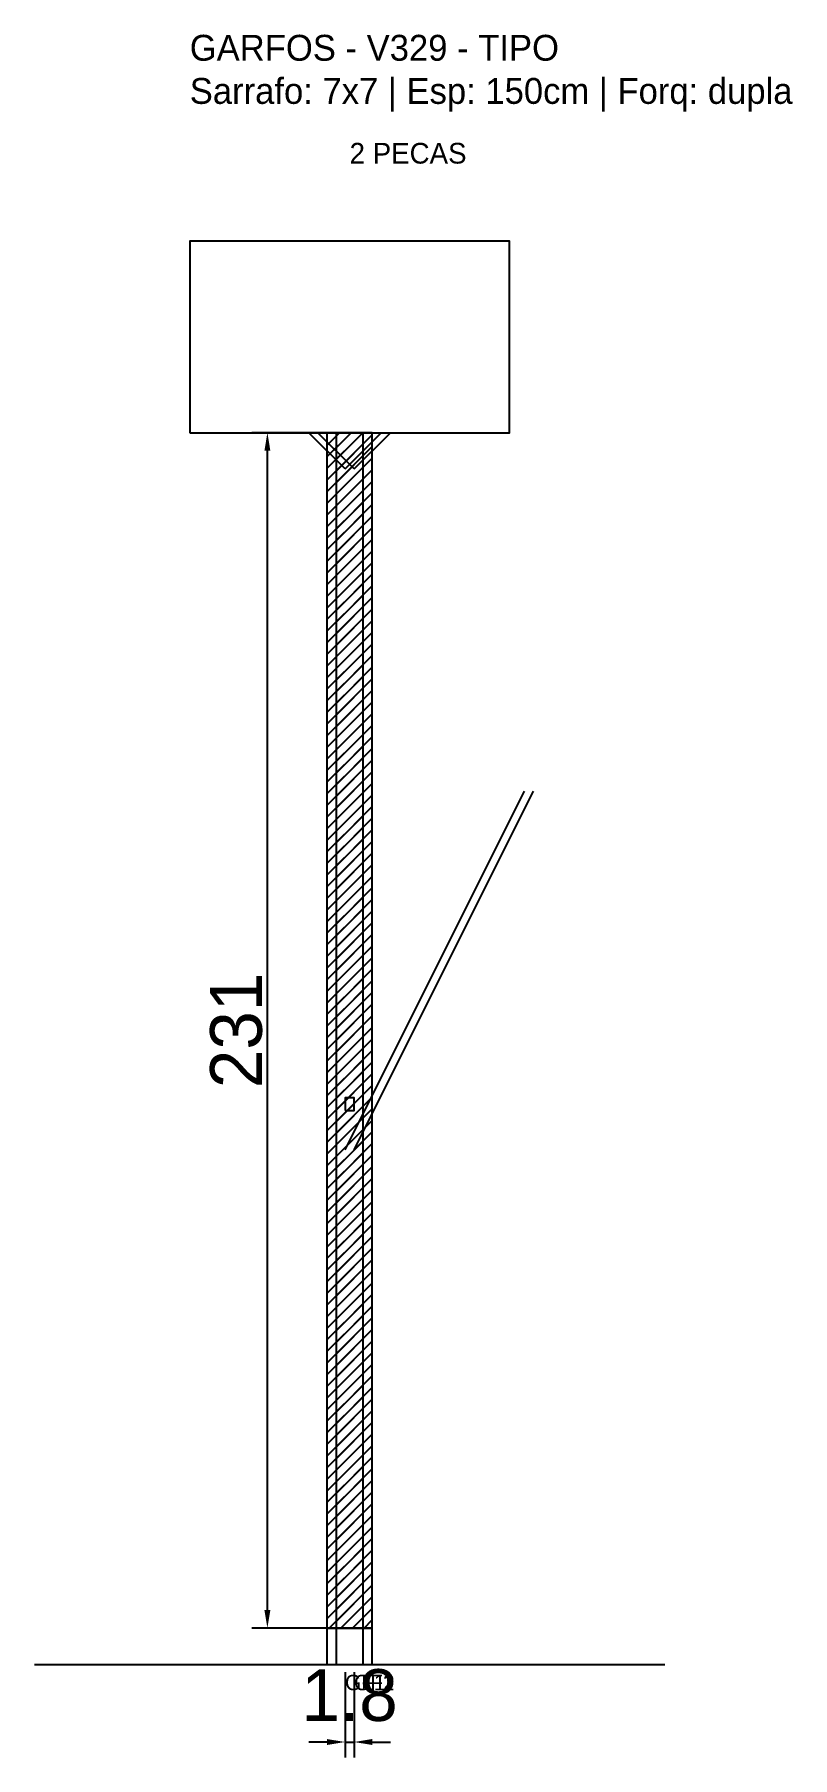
# Model space of a CAD drawing. Header units: metres. Extents: x -30 to 116, y -25 to 308.
import ezdxf

# ---------------------------------------------------------------- set-up
doc = ezdxf.new("R2010")
doc.units = ezdxf.units.M
for name, color, linetype in [('BARRA_ANCORAGEM', 1, 'Continuous'), ('COTA', 241, 'Continuous'), ('GARFOS OK', 3, 'Continuous'), ('NOME DA VIGA', 6, 'Continuous'), ('SARR_7x7', 40, 'Continuous'), ('TIRAS REESCORAMENTO', 252, 'Continuous'), ('VIGAS', 3, 'Continuous')]:
    doc.layers.add(name, color=color, linetype=linetype)
doc.dimstyles.new('EZ DXF', dxfattribs={"dimtxt": 10, "dimasz": 3.5, "dimexe": 3, "dimexo": 1.5, "dimgap": 1, "dimtad": 1, "dimdec": 1, "dimdsep": 46, "dimcen": 2.5, "dimazin": 3, "dimtfac": 1, "dimtmove": 0, "dimatfit": 3})

msp = doc.modelspace()

# ---------------------------------------------------------------- hatches: boundary and pattern name
at = {"layer": 'COTA'}
h = msp.add_hatch(dxfattribs=at)
h.set_pattern_fill('ANSI31', scale=0.5)
h.paths.add_polyline_path([(26.5, 0), (33.5, 0), (33.5, 231), (26.5, 231)])
h = msp.add_hatch(dxfattribs=at)
h.set_pattern_fill('ANSI31', scale=0.5)
h.paths.add_polyline_path([(28.258427, 0), (35.258427, 0), (35.258427, 231), (28.258427, 231)])

# ---------------------------------------------------------------- linework, layer by layer
at = {"layer": 'BARRA_ANCORAGEM'}
for p, q in [((30, 92.4), (64.65, 161.7)), ((31.758427, 92.4), (66.408427, 161.7))]:
    msp.add_line(p, q, dxfattribs=at)
at = {"layer": 'GARFOS OK'}
for p, q in [((30, 224), (23, 231)), ((23, 231), (37, 231)), ((31.758427, 224), (24.758427, 231)), ((24.758427, 231), (38.758427, 231)), ((30, 224), (37, 231)), ((31.758427, 224), (38.758427, 231))]:
    msp.add_line(p, q, dxfattribs=at)
at = {"layer": 'GARFOS OK', "linetype": 'CONTINUOUS'}
msp.add_line((-30, -7), (91.758427, -7), dxfattribs=at)
at = {"layer": 'GARFOS OK'}
for points in [[(26.5, 0), (33.5, 0), (33.5, 231), (26.5, 231), (26.5, 0)], [(28.258427, 0), (35.258427, 0), (35.258427, 231), (28.258427, 231), (28.258427, 0)]]:
    msp.add_lwpolyline(points, dxfattribs=at)
at = {"layer": 'SARR_7x7'}
for points in [[(26.5, -7), (33.5, -7), (33.5, 0), (26.5, 0), (26.5, -7)], [(28.258427, -7), (35.258427, -7), (35.258427, 0), (28.258427, 0), (28.258427, -7)]]:
    msp.add_lwpolyline(points, dxfattribs=at)
at = {"layer": 'TIRAS REESCORAMENTO'}
msp.add_lwpolyline([(30, 100), (31.758427, 100), (31.758427, 102.5), (30, 102.5), (30, 100)], dxfattribs=at)
at = {"layer": 'VIGAS'}
msp.add_lwpolyline([(0, 231), (61.758427, 231), (61.758427, 268), (0, 268), (0, 231)], dxfattribs=at)

# ---------------------------------------------------------------- texts
at = {"layer": 'NOME DA VIGA'}
for s, height, p in [('2 PECAS', 4, (30.879213, 283)), ('GF1', 3, (30, -12)), ('GF2', 3, (31.758427, -12))]:
    msp.add_text(s, height=height, dxfattribs=at).set_placement(p)
at = {"layer": 'NOME DA VIGA', "insert": (0, 293), "char_height": 5, "attachment_point": 7}
msp.add_mtext('GARFOS - V329 - TIPO\\PSarrafo: 7x7 | Esp: 150cm | Forq: dupla', dxfattribs=at)

# ---------------------------------------------------------------- dimensions: what is measured, and where the dimension line sits
at = {"layer": 'COTA'}
msp.add_linear_dim(base=(15, 0), p1=(30, 0), p2=(30, 231), angle=90, dimstyle='EZ DXF', dxfattribs=at).render()
msp.add_linear_dim(base=(30, -22), p1=(30, -7), p2=(31.758427, -7), dimstyle='EZ DXF', dxfattribs=at).render()

doc.saveas('drawing.dxf')
